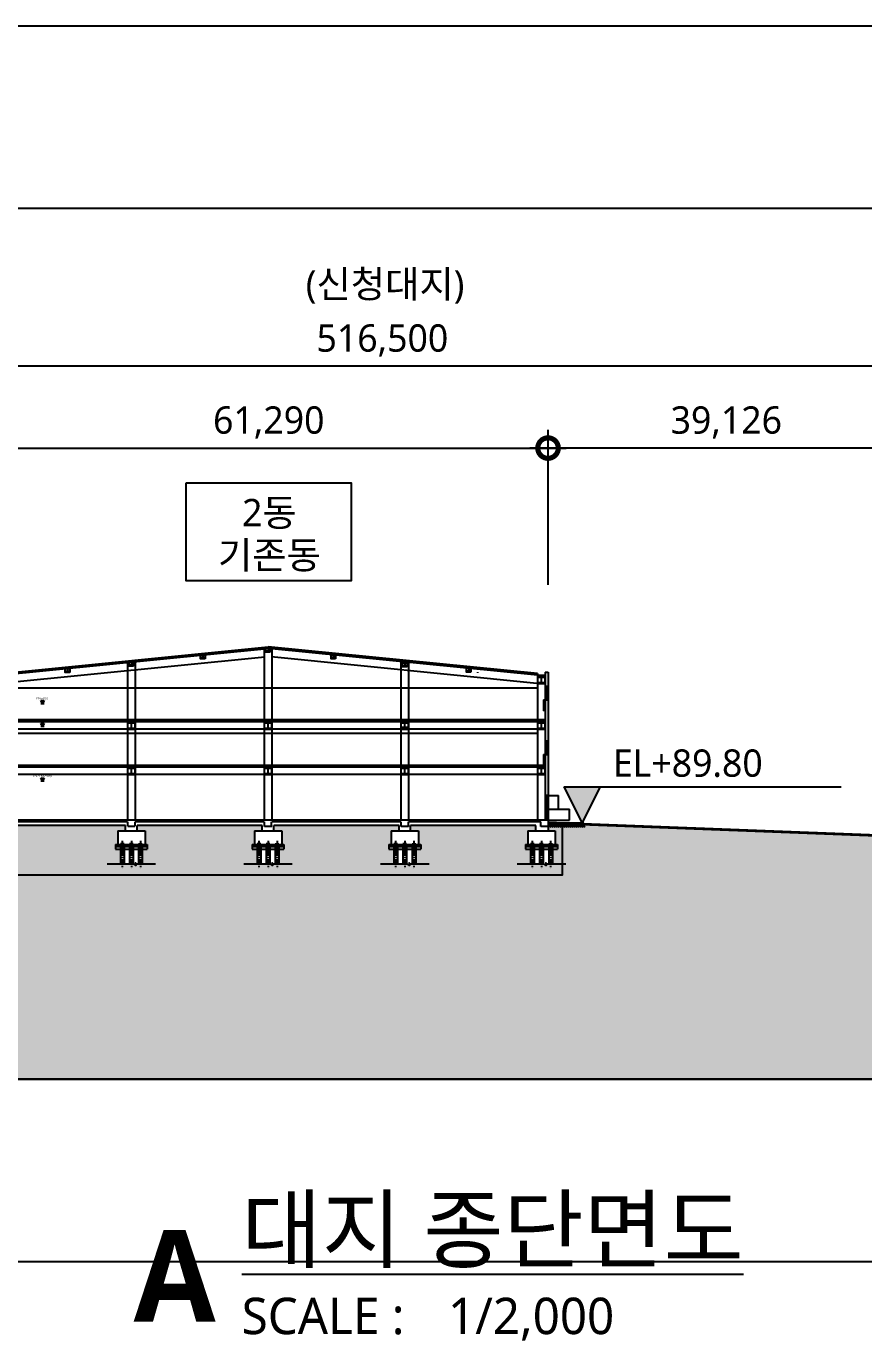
# Model space of a CAD drawing. Header units: millimetres. Extents: x 922366 to 1647943, y -534868 to 518781.
# Drawn here: x 1181511 to 1273402, y 374499 to 518781 of the extents above; entities that cross this region are included whole.
import ezdxf
from ezdxf.enums import TextEntityAlignment as Align
from ezdxf.xclip import XClip

# ---------------------------------------------------------------- set-up
doc = ezdxf.new("R2010")
doc.units = ezdxf.units.MM
doc.header["$XCLIPFRAME"] = 0
doc.linetypes.add('XR-SECTION$0$CENTER', pattern=[50.8, 31.75, -6.35, 6.35, -6.35])
doc.layers.get('Defpoints').update_dxf_attribs({"color": 137})
for name, color, linetype in [('DIM', 7, 'Continuous'), ('SYM', 6, 'Continuous'), ('SYM-LEVEL', 7, 'Continuous'), ('TEXT', 3, 'Continuous'), ('XR-SECTION$0$0-S-col', 4, 'Continuous'), ('XR-SECTION$0$ELE-6', 6, 'Continuous'), ('XR-SECTION$0$S-253', 253, 'Continuous'), ('XR-SECTION$0$S-CON', 2, 'Continuous'), ('XR-SECTION$0$입면선', 9, 'Continuous'), ('XR-SECTION$0$중심선', 1, 'XR-SECTION$0$CENTER'), ('XR-SECTION$0$해칭선', 4, 'Continuous')]:
    doc.layers.add(name, color=color, linetype=linetype)
doc.layers.add('XR-SECTION$0$WIN', color=5, linetype='Continuous', lineweight=0)
doc.styles.add('$0$스타일1', font='malgun.ttf')
doc.styles.add('XR-SECTION$0$Standard', font='malgun.ttf')
doc.styles.add('XR-SECTION$0$돋움', font='Dotum.ttf')
doc.styles.add('스타일1', font='malgun.ttf')
doc.styles.add('스타일2', font='malgunbd.ttf')
doc.dimstyles.new('CJA', dxfattribs={"dimscale": 300, "dimtxt": 2.7, "dimasz": 1, "dimexe": 2, "dimexo": 3, "dimgap": 1, "dimtad": 1, "dimdec": 0, "dimzin": 1, "dimdsep": 46, "dimlunit": 6, "dimtxsty": '$0$스타일1', "dimblk": 'CJDOT', "dimcen": 0.09, "dimdle": 1, "dimclrd": 256, "dimclre": 256, "dimclrt": 3, "dimadec": 0, "dimazin": 0, "dimtfac": 1, "dimtdec": 0, "dimtix": 1, "dimtmove": 2, "dimatfit": 3, "dimldrblk": 'CJDOT', "dimfxl": 1, "dimtolj": 1, "dimtzin": 1, "dimarcsym": 0})
doc.dimstyles.new('XR-SECTION$0$ISO-25', dxfattribs={"dimtxt": 2.5, "dimasz": 2.5, "dimexe": 1.25, "dimexo": 0.625, "dimtad": 1, "dimtxsty": 'XR-SECTION$0$Standard', "dimcen": 2.5, "dimadec": 0, "dimazin": 0, "dimtfac": 1, "dimtmove": 0, "dimatfit": 3, "dimfxl": 1, "dimarcsym": 0})
pattern_1 = [(45, (-74266.47, -145193.97), (-56.126601, 56.126601), []), (135, (-74266.47, -145193.97), (-56.126601, -56.126601), [])]

# ---------------------------------------------------------------- blocks, each defined once
blk = doc.blocks.new('XR-SECTION$0$단면레벨-1')
at = {"layer": 'Defpoints'}
blk.add_hatch(color=252, dxfattribs=at).paths.add_polyline_path([(2176.3, 144.3), (2178.6, 148.2), (2174.1, 148.2)])
at = {"layer": 'Defpoints', "color": 252}
for p, q in [((2174.1, 148.2), (2176.3, 144.3)), ((2178.6, 148.2), (2174.1, 148.2)), ((2178.6, 144.3), (2174.1, 144.3)), ((2176.3, 144.3), (2178.6, 148.2))]:
    blk.add_line(p, q, dxfattribs=at)
at = {"layer": 'Defpoints', "color": 252, "style": 'XR-SECTION$0$돋움'}
blk.add_attdef('GL.+1500', text='', height=2.81, dxfattribs=at).set_placement((2176.7, 150.8), align=Align.MIDDLE)
blk = doc.blocks.new('*D693')
at = {"layer": 'Defpoints', "color": 0, "ltscale": 20, "transparency": 16777216}
for p in [(342175, 71342), (344523, 71342), (342175, 70142)]:
    blk.add_point(p, dxfattribs=at)
at = {"layer": 'XR-SECTION$0$입면선', "color": 252, "lineweight": -2, "ltscale": 20, "transparency": 16777216}
for p, q in [((342180, 71342), (344524, 71342)), ((344523, 70147), (344523, 71337)), ((342180, 70142), (344524, 70142))]:
    blk.add_line(p, q, dxfattribs=at)
at = {"layer": 'XR-SECTION$0$입면선', "color": 252, "ltscale": 20, "transparency": 16777216}
for points in [[(344522, 71337), (344524, 71337), (344523, 71342)], [(344522, 70147), (344524, 70147), (344523, 70142)]]:
    blk.add_solid(points, dxfattribs=at)
at = {"layer": 'XR-SECTION$0$입면선', "color": 252, "ltscale": 20, "transparency": 16777216, "insert": (344521, 70742), "char_height": 2.5, "attachment_point": 5, "rotation": 90, "style": 'XR-SECTION$0$Standard'}
blk.add_mtext('1200', dxfattribs=at)
blk = doc.blocks.new('*D694')
at = {"layer": 'Defpoints', "color": 0, "ltscale": 20, "transparency": 16777216}
for p in [(342175, 72842), (343340, 72842), (342175, 71342)]:
    blk.add_point(p, dxfattribs=at)
at = {"layer": 'XR-SECTION$0$입면선', "color": 252, "lineweight": -2, "ltscale": 20, "transparency": 16777216}
for p, q in [((342180, 72842), (343341, 72842)), ((343340, 71347), (343340, 72837)), ((342180, 71342), (343341, 71342))]:
    blk.add_line(p, q, dxfattribs=at)
at = {"layer": 'XR-SECTION$0$입면선', "color": 252, "ltscale": 20, "transparency": 16777216}
for points in [[(343339, 72837), (343341, 72837), (343340, 72842)], [(343339, 71347), (343341, 71347), (343340, 71342)]]:
    blk.add_solid(points, dxfattribs=at)
at = {"layer": 'XR-SECTION$0$입면선', "color": 252, "ltscale": 20, "transparency": 16777216, "insert": (343338, 72092), "char_height": 2.5, "attachment_point": 5, "rotation": 90, "style": 'XR-SECTION$0$Standard'}
blk.add_mtext('1500', dxfattribs=at)
blk = doc.blocks.new('_DotSmall')
at = {"color": 0, "linetype": 'ByBlock', "const_width": 0.5}
blk.add_lwpolyline([(-0.0625, 0, 1), (0.0625, 0, 1)], format="xyb", close=True, dxfattribs=at)
blk = doc.blocks.new('*D498')
at = {"layer": 'Defpoints', "color": 0, "transparency": 16777216}
for p in [(1238763, 472481), (1177473, 454481), (1238763, 454481)]:
    blk.add_point(p, dxfattribs=at)
at = {"layer": 'DIM', "color": 7, "lineweight": -2, "transparency": 16777216}
for p, q in [((1177473, 457481), (1177473, 474481)), ((1238763, 457481), (1238763, 474481)), ((1175473, 472481), (1240763, 472481))]:
    blk.add_line(p, q, dxfattribs=at)
at = {"layer": 'DIM', "color": 7, "lineweight": -2, "transparency": 16777216, "xscale": 4500, "yscale": 4500, "zscale": 4500, "rotation": 180}
blk.add_blockref('_DotSmall', (1177473, 472481), dxfattribs=at)
at = {"layer": 'DIM', "color": 7, "lineweight": -2, "transparency": 16777216, "xscale": 4500, "yscale": 4500, "zscale": 4500}
blk.add_blockref('_DotSmall', (1238763, 472481), dxfattribs=at)
at = {"layer": 'DIM', "color": 3, "transparency": 16777216, "insert": (1208118, 475291), "char_height": 3000, "attachment_point": 5, "style": '스타일1'}
blk.add_mtext('\\A1;61,290', dxfattribs=at)
blk = doc.blocks.new('CJDOT')
blk.add_line((-2, 0), (2, 0))
at = {"const_width": 0.5}
blk.add_lwpolyline([(-0.25, 0, 1), (0.25, 0, 1)], format="xyb", close=True, dxfattribs=at)
blk = doc.blocks.new('LEVEL2')
at = {"layer": 'SYM-LEVEL'}
blk.add_hatch(color=6, dxfattribs=at).paths.add_polyline_path([(2, 4), (-2, 4), (0, 0)])
at = {"layer": 'SYM-LEVEL', "color": 6}
for p, q in [((-2, 4), (6.35, 4)), ((-2, 4), (0, 0)), ((0, 0), (2, 4)), ((5.68, 4), (28.41, 4))]:
    blk.add_line(p, q, dxfattribs=at)
at = {"layer": 'SYM-LEVEL', "color": 3, "style": '스타일1'}
for tag, p in [('1층-바닥마감', (3.37, 5.11)), ('EL-+100', (3.37, 0.07))]:
    blk.add_attdef(tag, p, '', height=3, dxfattribs=at)
blk = doc.blocks.new('dwgtitle')
at = {"layer": 'SYM', "color": 3, "style": '스타일1'}
blk.add_text('SCALE :', height=4, dxfattribs=at).set_placement((12.25, -1.4))
for tag, p, height in [('%%UTITLE', (12.25, 6.59), 7), ('1/100', (34.89, -1.4), 4)]:
    blk.add_attdef(tag, p, '', height=height, dxfattribs=at)
at = {"layer": 'SYM', "color": 6, "style": '스타일2'}
blk.add_attdef('A', text='', height=10, dxfattribs=at).set_placement((4.89, 5), align=Align.MIDDLE)
blk = doc.blocks.new('*D569')
at = {"layer": 'Defpoints', "color": 0, "transparency": 16777216}
for p in [(1238763, 472481), (1238763, 454481), (1277889, 454481)]:
    blk.add_point(p, dxfattribs=at)
at = {"layer": 'DIM', "color": 7, "lineweight": -2, "transparency": 16777216}
for p, q in [((1238763, 457481), (1238763, 474481)), ((1277889, 457481), (1277889, 474481)), ((1279889, 472481), (1236763, 472481))]:
    blk.add_line(p, q, dxfattribs=at)
at = {"layer": 'DIM', "color": 7, "lineweight": -2, "transparency": 16777216, "xscale": 4500, "yscale": 4500, "zscale": 4500, "rotation": 180}
blk.add_blockref('_DotSmall', (1238763, 472481), dxfattribs=at)
at = {"layer": 'DIM', "color": 7, "lineweight": -2, "transparency": 16777216, "xscale": 4500, "yscale": 4500, "zscale": 4500}
blk.add_blockref('_DotSmall', (1277889, 472481), dxfattribs=at)
at = {"layer": 'DIM', "color": 3, "transparency": 16777216, "insert": (1258326, 475291), "char_height": 3000, "attachment_point": 5, "style": '스타일1'}
blk.add_mtext('\\A1;39,126', dxfattribs=at)
blk = doc.blocks.new('*D574')
at = {"layer": 'Defpoints', "color": 0, "transparency": 16777216}
for p in [(962338, 481481), (962338, 454481), (1478838, 454481)]:
    blk.add_point(p, dxfattribs=at)
at = {"layer": 'DIM', "color": 7, "lineweight": -2, "transparency": 16777216}
for p, q in [((962338, 457481), (962338, 483481)), ((1478838, 457481), (1478838, 483481)), ((1480838, 481481), (960338, 481481))]:
    blk.add_line(p, q, dxfattribs=at)
at = {"layer": 'DIM', "color": 7, "lineweight": -2, "transparency": 16777216, "xscale": 4500, "yscale": 4500, "zscale": 4500, "rotation": 180}
blk.add_blockref('_DotSmall', (962338, 481481), dxfattribs=at)
at = {"layer": 'DIM', "color": 7, "lineweight": -2, "transparency": 16777216, "xscale": 4500, "yscale": 4500, "zscale": 4500}
blk.add_blockref('_DotSmall', (1478838, 481481), dxfattribs=at)
at = {"layer": 'DIM', "color": 3, "transparency": 16777216, "insert": (1220588, 484291), "char_height": 3000, "attachment_point": 5, "style": '스타일1'}
blk.add_mtext('\\A1;516,500', dxfattribs=at)
blk = doc.blocks.new('XR-SECTION')
at = {"layer": 'XR-SECTION$0$S-253'}
h = blk.add_hatch(color=252, dxfattribs=at)
h.dxf.hatch_style = 1
h.paths.add_polyline_path([(294950.505, 68956.289), (295823.481, 68956.289), (295823.481, 69556.289), (282073.481, 69556.289), (282073.481, 68956.289), (282950.505, 68956.289), (282950.505, 67456.289), (283200.505, 67456.289), (283200.505, 66956.289), (282649.708, 66956.289), (282649.708, 66441.6), (295249.708, 66441.6), (295249.708, 66956.289), (294700.505, 66956.289), (294700.505, 67456.289), (294950.505, 67456.289)], flags=16)
h.paths.add_polyline_path([(307700, 69556.289), (297073.481, 69556.289), (297073.481, 68956.289), (297950.505, 68956.289), (297950.505, 67456.289), (298200.505, 67456.289), (298200.505, 66956.289), (297649.708, 66956.289), (297649.708, 66441.6), (307700, 66441.6)], flags=0)
h.paths.add_polyline_path([(313100, 69556.289), (312073.481, 69556.289), (312073.481, 68956.289), (312950.505, 68956.289), (312950.505, 67456.289), (313100, 67456.289)], flags=16)
h.paths.add_polyline_path([(313100, 66956.289), (312649.708, 66956.289), (312649.708, 65306.479), (313100, 65306.479)], flags=16)
h.paths.add_polyline_path([(268556.965, 66441.6), (268556.965, 62841.6), (311300, 62841.6), (311300, 65306.479), (310249.708, 65306.479), (310249.708, 66956.289), (309700.505, 66956.289), (309700.505, 67456.289), (309950.505, 67456.289), (309950.505, 68956.289), (310823.481, 68956.289), (310823.481, 69556.289), (307700, 69556.289), (307700, 66441.6), (297649.708, 66441.6), (297649.708, 65306.479), (297073.33, 65306.479), (296917.971, 65443.946), (296957.427, 65150.619), (296760.145, 65306.479), (295249.708, 65306.479), (295249.708, 66441.6), (282649.708, 66441.6), (282649.708, 65306.479), (282249.708, 65306.479), (282249.708, 66441.6), (281449.708, 66441.6), (281449.708, 65306.479), (279800, 65306.479), (279800, 66441.6)])
h = blk.add_hatch(color=252, dxfattribs=at)
h.dxf.hatch_style = 1
h.paths.add_polyline_path([(309950.505, 68956.289), (310823.481, 68956.289), (310823.481, 69556.289), (297073.481, 69556.289), (297073.481, 68956.289), (297950.505, 68956.289), (297950.505, 67456.289), (298200.505, 67456.289), (298200.505, 66956.289), (297649.708, 66956.289), (297649.708, 65306.479), (297073.33, 65306.479), (296917.971, 65443.946), (296957.427, 65150.619), (296760.145, 65306.479), (295926.259, 65306.479), (295926.259, 63165.816), (344709.703, 63165.816), (344709.703, 69393.989), (344589.781, 69561.793), (344462.907, 69384.323), (344136.112, 69841.6), (343809.203, 69384.323), (343482.408, 69841.6), (343155.499, 69384.323), (342828.704, 69841.6), (342501.795, 69384.323), (342175, 69841.6), (342175, 68956.289), (342950.505, 68956.289), (342950.505, 67456.289), (343200.505, 67456.289), (343200.505, 66956.289), (342649.708, 66956.289), (342649.708, 65306.479), (342073.33, 65306.479), (341917.971, 65443.946), (341957.427, 65150.619), (341760.145, 65306.479), (340249.708, 65306.479), (340249.708, 66956.289), (339700.505, 66956.289), (339700.505, 67456.289), (339950.505, 67456.289), (339950.505, 68956.289), (340823.481, 68956.289), (340823.481, 69556.289), (327075, 69556.289), (327075, 68956.289), (327952.025, 68956.289), (327952.025, 67456.289), (328202.025, 67456.289), (328202.025, 66956.289), (327651.228, 66956.289), (327651.228, 65306.479), (327074.85, 65306.479), (326919.49, 65443.946), (326958.947, 65150.619), (326761.664, 65306.479), (325251.228, 65306.479), (325251.228, 66956.289), (324702.025, 66956.289), (324702.025, 67456.289), (324952.025, 67456.289), (324952.025, 68956.289), (325825, 68956.289), (325825, 69556.289), (312073.481, 69556.289), (312073.481, 68956.289), (312950.505, 68956.289), (312950.505, 67456.289), (313200.505, 67456.289), (313200.505, 66956.289), (312649.708, 66956.289), (312649.708, 65306.479), (312073.33, 65306.479), (311917.971, 65443.946), (311957.427, 65150.619), (311760.145, 65306.479), (310249.708, 65306.479), (310249.708, 66956.289), (309700.505, 66956.289), (309700.505, 67456.289), (309950.505, 67456.289)])
at = {"layer": 'XR-SECTION$0$해칭선', "ltscale": 20}
h = blk.add_hatch(dxfattribs=at)
h.set_pattern_fill('ANSI37', color=8, scale=25, style=0)
h.set_pattern_definition(pattern_1)
h.paths.add_polyline_path([(341675, 83341.6), (341875, 83341.6), (341875, 82141.6), (341675, 82141.6)])
h = blk.add_hatch(dxfattribs=at)
h.set_pattern_fill('ANSI37', color=8, scale=25, style=0)
h.set_pattern_definition([(45, (-74266.47, -151193.97), (-56.126601, 56.126601), []), (135, (-74266.47, -151193.97), (-56.126601, -56.126601), [])])
h.paths.add_polyline_path([(341675, 77341.6), (341875, 77341.6), (341875, 76141.6), (341675, 76141.6)])
h = blk.add_hatch(dxfattribs=at)
h.set_pattern_fill('ANSI37', color=8, scale=25, style=0)
h.set_pattern_definition(pattern_1)
h.paths.add_polyline_path([(342175, 71341.6), (341875, 71341.6), (341875, 70141.6), (342175, 70141.6)])
at = {"layer": 'XR-SECTION$0$0-S-col', "color": 8, "ltscale": 20}
for p, q in [((304438.06, 88229.736), (304134.842, 88229.736)), ((304286.451, 88229.736), (304286.451, 87942.54)), ((311601.609, 88971.09), (311298.391, 88971.09)), ((311601.609, 88683.895), (311298.391, 88683.895)), ((311450, 88971.09), (311450, 88683.895)), ((318770.06, 88229.245), (318466.841, 88229.245)), ((318618.451, 88229.245), (318618.451, 87942.05)), ((289586.575, 86744.587), (289283.356, 86744.587)), ((296604.085, 87446.338), (296300.866, 87446.338)), ((296604.085, 87159.142), (296300.866, 87159.142)), ((296452.475, 87446.338), (296452.475, 87159.142)), ((304438.06, 87942.54), (304134.842, 87942.54)), ((318770.06, 87942.05), (318466.841, 87942.05)), ((326601.609, 87346.356), (326298.391, 87346.356)), ((326601.609, 87059.161), (326298.391, 87059.161)), ((326450, 87346.356), (326450, 87059.161)), ((333621.57, 86769.094), (333318.351, 86769.094)), ((333469.96, 86769.094), (333469.96, 86481.899)), ((289586.575, 86457.391), (289283.356, 86457.391)), ((333621.57, 86481.899), (333318.351, 86481.899)), ((341173.526, 85839.396), (341726.474, 85839.396)), ((341173.526, 85243.804), (341726.474, 85243.804)), ((341450, 85243.804), (341450, 85839.396)), ((296173.526, 80839.396), (296726.474, 80839.396)), ((296450, 80243.804), (296450, 80839.396)), ((311173.526, 80839.396), (311726.474, 80839.396)), ((311450, 80243.804), (311450, 80839.396)), ((326173.526, 80839.396), (326726.474, 80839.396)), ((326450, 80243.804), (326450, 80839.396)), ((341173.526, 80839.396), (341726.474, 80839.396)), ((341450, 80243.804), (341450, 80839.396)), ((296173.526, 80243.804), (296726.474, 80243.804)), ((311173.526, 80243.804), (311726.474, 80243.804)), ((326173.526, 80243.804), (326726.474, 80243.804)), ((341173.526, 80243.804), (341726.474, 80243.804)), ((296173.526, 75839.396), (296726.474, 75839.396)), ((296173.526, 75243.804), (296726.474, 75243.804)), ((296450, 75243.804), (296450, 75839.396)), ((311173.526, 75839.396), (311726.474, 75839.396)), ((311173.526, 75243.804), (311726.474, 75243.804)), ((311450, 75243.804), (311450, 75839.396)), ((326173.526, 75839.396), (326726.474, 75839.396)), ((326173.526, 75243.804), (326726.474, 75243.804)), ((326450, 75243.804), (326450, 75839.396)), ((341173.526, 75839.396), (341726.474, 75839.396)), ((341173.526, 75243.804), (341726.474, 75243.804)), ((341450, 75243.804), (341450, 75839.396))]:
    blk.add_line(p, q, dxfattribs=at)
at = {"layer": 'XR-SECTION$0$0-S-col', "color": 8}
blk.add_line((289434.966, 86744.587), (289434.966, 86457.391), dxfattribs=at)
at = {"layer": 'XR-SECTION$0$ELE-6', "color": 8}
for p, q in [((281837.367, 86216.728), (311450, 89177.991)), ((281837.367, 86116.229), (311459.95, 89078.488)), ((341025, 86119.993), (311440.05, 89078.488)), ((341025, 86220.491), (311450, 89177.991)), ((341875, 86380.357), (341875, 70141.6)), ((341875, 86380.357), (342175, 86380.357)), ((342175, 86380.357), (342175, 68941.6)), ((341875, 84841.6), (342175, 84841.6)), ((341675, 83341.6), (342175, 83341.6)), ((341875, 78841.6), (342175, 78841.6)), ((341675, 77341.6), (342175, 77341.6)), ((342175, 72841.6), (341875, 72841.6)), ((342175, 71341.6), (341875, 71341.6))]:
    blk.add_line(p, q, dxfattribs=at)
at = {"layer": 'XR-SECTION$0$S-CON', "color": 8, "ltscale": 20}
for p, q in [((341675, 83341.6), (341675, 82141.6)), ((341675, 77341.6), (341675, 76141.6)), ((342175, 70141.6), (280775, 70141.6)), ((296025, 69941.6), (281575, 69941.6)), ((296849.999, 69456.289), (296050.001, 69455.479)), ((296075.48, 69467.881), (296074.974, 69968.691)), ((296875.479, 69468.691), (296874.973, 69968.691)), ((311025, 69941.6), (296875, 69941.6)), ((311047.668, 69455.479), (311047.162, 69956.289)), ((311849.999, 69456.289), (311050.001, 69455.479)), ((311847.666, 69456.289), (311847.16, 69956.289)), ((326025, 69941.6), (311875, 69941.6)), ((326051.52, 69455.479), (326051.014, 69956.289)), ((326851.519, 69456.289), (326051.52, 69455.479)), ((326851.519, 69456.289), (326851.012, 69956.289)), ((341325, 69941.6), (326875, 69941.6)), ((341377.347, 69943.407), (341325, 69941.6)), ((341377.347, 69455.811), (341377.347, 69943.407)), ((342177.345, 69456.621), (341377.347, 69455.811))]:
    blk.add_line(p, q, dxfattribs=at)
at = {"layer": 'XR-SECTION$0$S-CON', "color": 8}
for p, q in [((341875, 81141.6), (281875, 81141.6)), ((341875, 80941.6), (281875, 80941.6)), ((341875, 76141.6), (281875, 76141.6)), ((341875, 75941.6), (281875, 75941.6))]:
    blk.add_line(p, q, dxfattribs=at)
at = {"layer": 'XR-SECTION$0$WIN', "color": 8}
for p, q in [((342025, 84841.6), (342025, 83341.6)), ((342025, 78841.6), (342025, 77341.6)), ((342025, 72841.6), (342025, 71341.6))]:
    blk.add_line(p, q, dxfattribs=at)
at = {"layer": 'XR-SECTION$0$입면선', "color": 8, "ltscale": 20}
for p, q in [((281912.834, 86046.62), (311018.818, 88957.218)), ((282096.881, 85160.536), (311108.372, 88061.685)), ((311025, 89034.993), (311025, 70141.6)), ((340935.447, 85146.066), (311779.265, 88061.685)), ((341025, 86041.6), (311868.818, 88957.218)), ((311875, 89034.993), (311875, 70141.6)), ((296025, 87457.836), (296025, 70141.6)), ((296875, 87542.836), (296875, 70141.6)), ((326025, 87619.993), (326025, 70141.6)), ((326875, 87534.993), (326875, 70141.6)), ((334443.771, 86399.161), (334443.771, 86299.161)), ((341025, 86220.491), (341025, 70141.6)), ((341025, 86041.6), (341875, 86041.6)), ((341025, 85941.6), (341875, 85941.6)), ((341025, 84641.6), (280930, 84641.6)), ((334449.952, 81241.6), (334449.952, 81141.6)), ((341025, 79641.6), (280930, 79641.6)), ((341025, 80141.6), (281875, 80141.6)), ((341025, 75141.6), (281875, 75141.6)), ((334449.952, 76241.6), (334449.952, 76141.6)), ((295823.481, 69556.289), (282073.481, 69556.289)), ((295823.481, 68956.289), (295823.481, 69556.289)), ((297073.481, 68956.289), (297073.481, 69556.289)), ((310823.481, 69556.289), (297073.481, 69556.289)), ((310823.481, 68956.289), (310823.481, 69556.289)), ((312073.481, 68956.289), (312073.481, 69556.289)), ((325825, 69556.289), (312073.481, 69556.289)), ((325825, 68956.289), (325825, 69556.289)), ((327075, 68956.289), (327075, 69556.289)), ((340823.481, 69556.289), (327075, 69556.289)), ((340823.481, 68956.289), (340823.481, 69556.289)), ((342175, 69841.6), (346097.224, 69841.6)), ((342175, 69841.6), (342501.795, 69384.323)), ((342175, 69560.795), (342320.546, 69357.135)), ((342428.704, 69841.6), (342301.83, 69664.13)), ((342628.704, 69841.6), (342401.812, 69524.227)), ((342828.704, 69841.6), (342501.795, 69384.323)), ((342628.669, 69561.793), (342755.499, 69384.323)), ((342728.686, 69701.697), (342955.499, 69384.323)), ((342828.704, 69841.6), (343155.499, 69384.323)), ((343082.408, 69841.6), (342955.534, 69664.13)), ((343282.408, 69841.6), (343055.516, 69524.227)), ((343482.408, 69841.6), (343155.499, 69384.323)), ((343282.373, 69561.793), (343409.203, 69384.323)), ((343382.39, 69701.697), (343609.203, 69384.323)), ((343482.408, 69841.6), (343809.203, 69384.323)), ((343736.112, 69841.6), (343609.238, 69664.13)), ((343936.112, 69841.6), (343709.22, 69524.227)), ((344136.112, 69841.6), (343809.203, 69384.323)), ((343936.077, 69561.793), (344062.907, 69384.323)), ((344036.094, 69701.697), (344262.907, 69384.323)), ((344136.112, 69841.6), (344462.907, 69384.323)), ((344389.816, 69841.6), (344262.942, 69664.13)), ((344589.816, 69841.6), (344362.924, 69524.227)), ((344789.816, 69841.6), (344462.907, 69384.323)), ((344589.781, 69561.793), (344716.611, 69384.323)), ((344689.798, 69701.697), (344916.611, 69384.323)), ((344789.816, 69841.6), (345116.611, 69384.323)), ((345043.52, 69841.6), (344916.646, 69664.13)), ((345243.52, 69841.6), (345016.628, 69524.227)), ((345443.52, 69841.6), (345116.611, 69384.323)), ((345243.485, 69561.793), (345370.315, 69384.323)), ((345343.502, 69701.697), (345570.315, 69384.323)), ((345443.52, 69841.6), (345770.315, 69384.323)), ((345697.224, 69841.6), (345570.35, 69664.13)), ((345897.224, 69841.6), (345670.332, 69524.227)), ((346097.224, 69841.6), (345770.315, 69384.323)), ((345897.189, 69561.793), (346024.019, 69384.323)), ((345997.206, 69701.697), (346224.019, 69384.323)), ((294950.505, 68956.289), (297950.505, 68956.289)), ((294950.505, 68956.289), (294950.505, 67456.289)), ((297950.505, 68956.289), (297950.505, 67456.289)), ((309950.505, 68956.289), (312950.505, 68956.289)), ((309950.505, 68956.289), (309950.505, 67456.289)), ((312950.505, 68956.289), (312950.505, 67456.289)), ((324952.025, 68956.289), (327952.025, 68956.289)), ((324952.025, 68956.289), (324952.025, 67456.289)), ((327952.025, 68956.289), (327952.025, 67456.289)), ((339950.505, 68956.289), (342950.505, 68956.289)), ((339950.505, 68956.289), (339950.505, 67456.289)), ((342950.505, 68956.289), (342950.505, 67456.289)), ((294700.505, 67456.289), (298200.505, 67456.289)), ((294700.505, 67456.289), (294700.505, 66956.289)), ((294700.505, 67256.289), (298200.505, 67256.289)), ((294700.505, 66956.289), (298200.505, 66956.289)), ((295249.708, 67556.289), (295249.708, 65306.289)), ((295649.708, 67556.289), (295249.708, 67556.289)), ((295649.708, 67556.289), (295649.708, 65306.289)), ((296248.481, 67556.289), (296248.481, 65306.289)), ((296648.481, 67556.289), (296248.481, 67556.289)), ((296648.481, 67556.289), (296648.481, 65306.289)), ((297249.708, 67556.289), (297249.708, 65306.289)), ((297249.708, 67556.289), (297649.708, 67556.289)), ((297649.708, 67556.289), (297649.708, 65306.289)), ((298200.505, 67456.289), (298200.505, 66956.289)), ((309700.505, 67456.289), (313200.505, 67456.289)), ((309700.505, 67456.289), (309700.505, 66956.289)), ((309700.505, 67256.289), (313200.505, 67256.289)), ((309700.505, 66956.289), (313200.505, 66956.289)), ((310249.708, 67556.289), (310249.708, 65306.289)), ((310649.708, 67556.289), (310249.708, 67556.289)), ((310649.708, 67556.289), (310649.708, 65306.289)), ((311248.481, 67556.289), (311248.481, 65306.289)), ((311648.481, 67556.289), (311248.481, 67556.289)), ((311648.481, 67556.289), (311648.481, 65306.289)), ((312249.708, 67556.289), (312249.708, 65306.289)), ((312249.708, 67556.289), (312649.708, 67556.289)), ((312649.708, 67556.289), (312649.708, 65306.289)), ((313200.505, 67456.289), (313200.505, 66956.289)), ((324702.025, 67456.289), (328202.025, 67456.289)), ((324702.025, 67456.289), (324702.025, 66956.289)), ((324702.025, 67256.289), (328202.025, 67256.289)), ((324702.025, 66956.289), (328202.025, 66956.289)), ((325251.228, 67556.289), (325251.228, 65306.289)), ((325651.228, 67556.289), (325251.228, 67556.289)), ((325651.228, 67556.289), (325651.228, 65306.289)), ((326250, 67556.289), (326250, 65306.289)), ((326650, 67556.289), (326250, 67556.289)), ((326650, 67556.289), (326650, 65306.289)), ((327251.228, 67556.289), (327251.228, 65306.289)), ((327251.228, 67556.289), (327651.228, 67556.289)), ((327651.228, 67556.289), (327651.228, 65306.289)), ((328202.025, 67456.289), (328202.025, 66956.289)), ((339700.505, 67456.289), (343200.505, 67456.289)), ((339700.505, 67456.289), (339700.505, 66956.289)), ((339700.505, 67256.289), (343200.505, 67256.289)), ((339700.505, 66956.289), (343200.505, 66956.289)), ((340249.708, 67556.289), (340249.708, 65306.289)), ((340649.708, 67556.289), (340249.708, 67556.289)), ((340649.708, 67556.289), (340649.708, 65306.289)), ((341248.481, 67556.289), (341248.481, 65306.289)), ((341648.481, 67556.289), (341248.481, 67556.289)), ((341648.481, 67556.289), (341648.481, 65306.289)), ((342249.708, 67556.289), (342249.708, 65306.289)), ((342249.708, 67556.289), (342649.708, 67556.289)), ((342649.708, 67556.289), (342649.708, 65306.289)), ((343200.505, 67456.289), (343200.505, 66956.289)), ((296760.145, 65306.479), (293784.031, 65306.479)), ((299115.386, 65306.479), (297073.33, 65306.479)), ((311760.145, 65306.479), (308784.031, 65306.479)), ((314115.386, 65306.479), (312073.33, 65306.479)), ((326761.664, 65306.479), (323785.55, 65306.479)), ((329116.905, 65306.479), (327074.85, 65306.479)), ((341760.145, 65306.479), (338784.031, 65306.479)), ((344115.386, 65306.479), (342073.33, 65306.479))]:
    blk.add_line(p, q, dxfattribs=at)
for points in [[(304536.451, 87836.138), (304036.451, 87836.138), (304036.451, 88336.138), (304536.451, 88336.138)], [(311700, 88577.493), (311200, 88577.493), (311200, 89077.493), (311700, 89077.493)], [(318868.451, 87835.648), (318368.451, 87835.648), (318368.451, 88335.648), (318868.451, 88335.648)], [(289684.966, 86350.989), (289184.966, 86350.989), (289184.966, 86850.989), (289684.966, 86850.989)], [(296702.475, 87052.74), (296202.475, 87052.74), (296202.475, 87552.74), (296702.475, 87552.74)], [(326700, 86952.758), (326200, 86952.758), (326200, 87452.758), (326700, 87452.758)], [(333719.96, 86375.497), (333219.96, 86375.497), (333219.96, 86875.497), (333719.96, 86875.497)], [(341875, 85941.6), (341025, 85941.6), (341025, 85141.6), (341875, 85141.6)], [(296875, 80941.6), (296025, 80941.6), (296025, 80141.6), (296875, 80141.6)], [(311875, 80941.6), (311025, 80941.6), (311025, 80141.6), (311875, 80141.6)], [(326875, 81141.6), (326025, 81141.6), (326025, 80341.6), (326875, 80341.6)], [(326875, 80941.6), (326025, 80941.6), (326025, 80141.6), (326875, 80141.6)], [(341875, 80941.6), (341025, 80941.6), (341025, 80141.6), (341875, 80141.6)], [(296875, 75941.6), (296025, 75941.6), (296025, 75141.6), (296875, 75141.6)], [(311875, 75941.6), (311025, 75941.6), (311025, 75141.6), (311875, 75141.6)], [(326875, 75941.6), (326025, 75941.6), (326025, 75141.6), (326875, 75141.6)], [(341875, 75941.6), (341025, 75941.6), (341025, 75141.6), (341875, 75141.6)]]:
    blk.add_lwpolyline(points, close=True, dxfattribs=at)
for points in [[(297073.33, 65306.479), (296917.971, 65443.946), (296957.427, 65150.619), (296760.145, 65306.479)], [(312073.33, 65306.479), (311917.971, 65443.946), (311957.427, 65150.619), (311760.145, 65306.479)], [(327074.85, 65306.479), (326919.49, 65443.946), (326958.947, 65150.619), (326761.664, 65306.479)], [(342073.33, 65306.479), (341917.971, 65443.946), (341957.427, 65150.619), (341760.145, 65306.479)]]:
    blk.add_lwpolyline(points, dxfattribs=at)
at = {"layer": 'XR-SECTION$0$중심선', "color": 8, "ltscale": 20}
for p, q in [((295449.708, 67882.587), (295449.708, 64822.049)), ((296449.708, 67882.587), (296449.708, 64822.049)), ((297449.708, 67882.587), (297449.708, 64822.049)), ((310449.708, 67882.587), (310449.708, 64822.049)), ((311449.708, 67882.587), (311449.708, 64822.049)), ((312449.708, 67882.587), (312449.708, 64822.049)), ((325451.228, 67882.587), (325451.228, 64822.049)), ((326451.228, 67882.587), (326451.228, 64822.049)), ((327451.228, 67882.587), (327451.228, 64822.049)), ((340449.708, 67882.587), (340449.708, 64822.049)), ((341449.708, 67882.587), (341449.708, 64822.049)), ((342449.708, 67882.587), (342449.708, 64822.049))]:
    blk.add_line(p, q, dxfattribs=at)
at = {"layer": 'Defpoints', "color": 8}
ref = blk.add_blockref('XR-SECTION$0$단면레벨-1', (468064.627, 70914.867), dxfattribs=dict(at, xscale=-83.33333333333333, yscale=83.33333333333333, zscale=83.33333333333333))
ref.add_attrib('GL.+1500', 'PRL+6500', dxfattribs={"color": 252, "height": 200, "style": 'XR-SECTION$0$돋움'}).set_placement((286673.93, 83485.367), align=Align.MIDDLE)
ref = blk.add_blockref('XR-SECTION$0$단면레벨-1', (468064.627, 68414.867), dxfattribs=dict(at, xscale=-83.33333333333333, yscale=83.33333333333333, zscale=83.33333333333333))
ref.add_attrib('GL.+1500', 'RSTL+5500', dxfattribs={"color": 252, "height": 200, "style": 'XR-SECTION$0$돋움'}).set_placement((286673.93, 80985.367), align=Align.MIDDLE)
ref = blk.add_blockref('XR-SECTION$0$단면레벨-1', (468064.627, 62414.867), dxfattribs=dict(at, xscale=-83.33333333333333, yscale=83.33333333333333, zscale=83.33333333333333))
ref.add_attrib('GL.+1500', '1FL±0 (GL+400)', dxfattribs={"color": 252, "height": 200, "style": 'XR-SECTION$0$돋움'}).set_placement((286673.93, 74985.367), align=Align.MIDDLE)
at = {"layer": 'XR-SECTION$0$입면선', "color": 8, "ltscale": 20}
for base, p1, p2, picture, middle in [((343339.977, 72841.6), (342175, 71341.6), (342175, 72841.6), '*D694', (343338.054, 72091.6)), ((344523.153, 71341.6), (342175, 70141.6), (342175, 71341.6), '*D693', (344521.23, 70741.6))]:
    dim = blk.add_linear_dim(base=base, p1=p1, p2=p2, angle=90, dimstyle='XR-SECTION$0$ISO-25', override={"dimasz": 5, "dimexo": 5, "dimclrd": 252, "dimclre": 252, "dimclrt": 252, "dimarcsym": 1}, dxfattribs=at)
    dim.commit()
    dim.dimension.update_dxf_attribs({"geometry": picture, "text_midpoint": middle})

msp = doc.modelspace()

# ---------------------------------------------------------------- hatches: boundary and pattern name
h = msp.add_hatch(color=252)
h.dxf.hatch_style = 1
h.paths.add_polyline_path([(1150787.7, 431632.2), (1150187.7, 431632.2), (1150187.7, 431662.2), (1150187.7, 431692.2), (1150287.7, 432392.2), (1150862.7, 432392.2), (1150862.7, 433692.2), (1149457.7, 433692.2), (1149437.7, 433592.2), (1149437.7, 433392.2), (1150047.7, 433392.2), (1150047.7, 432892.2), (1150147.7, 432892.2), (1150147.7, 432722.2), (1147945.2, 432722.2), (1147945.2, 432892.2), (1148047.7, 433392.2), (1148687.7, 433392.2), (1148687.7, 435532.2), (1135937.7, 435532.2), (1135937.7, 433142.2), (1136062.7, 433142.2), (1136062.7, 432882.2), (1130087.7, 432882.2), (1130087.7, 433142.2), (1130187.7, 435532.2), (1120837.7, 435532.2), (1120837.7, 433642.2), (1120937.7, 433642.2), (1120937.7, 433472.2), (1119237.7, 433472.2), (1119237.7, 433642.2), (1119337.7, 434032.2), (1106687.7, 434032.2), (1106687.7, 433642.2), (1106787.7, 433642.2), (1106787.7, 433472.2), (1105587.7, 433472.2), (1105587.7, 433642.2), (1105617.7, 435542.2), (1101509.1, 435542.2), (1092876.6, 435842.2), (1070799.9, 435842.2), (1068255.3, 439542.2), (1050970.8, 439542.2), (1030382, 440742.2), (943237.3, 451125.2), (943237.3, 403208.9), (1508871.9, 403208.9), (1508871.9, 414928.3), (1407039.5, 422542.2), (1339451.6, 428542.2), (1315750.3, 428388.2), (1300400.2, 428977.2), (1283573.1, 429622.8), (1276737.7, 429885.1), (1240359.9, 431342.2), (1240359.9, 425638.4), (1174469.4, 425638.4), (1174469.4, 430111.5), (1165869.5, 430111.5), (1164987.7, 430111.5), (1164987.7, 431632.2), (1164387.7, 431632.2), (1164387.7, 431692.2), (1164487.7, 432392.2), (1165062.7, 432392.2), (1165062.7, 433542.2), (1152877.7, 433542.2), (1152877.7, 433692.2), (1151212.7, 433692.2), (1151212.7, 432392.2), (1151787.7, 432392.2), (1151787.7, 431692.2), (1151887.7, 431692.2), (1151887.7, 431632.2), (1151287.7, 431632.2), (1151287.7, 430296.1), (1150787.7, 430292.2)])

# ---------------------------------------------------------------- linework, layer by layer
msp.add_lwpolyline([(1199069.4, 468664), (1217165.9, 468664), (1217165.9, 457922.1), (1199069.4, 457922.1)], close=True)
at = {"const_width": 300}
msp.add_lwpolyline([(1315750.3, 428388.2), (1238762.7, 431342.2)], dxfattribs=at)
at = {"layer": 'Defpoints'}
for points in [[(1518762.7, 518780.9), (943237.3, 518780.9), (943237.3, 383208.9), (1518762.7, 383208.9)], [(1488762.7, 498780.9), (962337.7, 498780.9), (962337.7, 403208.9), (1488762.7, 403208.9)]]:
    msp.add_lwpolyline(points, close=True, dxfattribs=at)
for points in [[(1174469.4, 425638.4), (1240359.9, 425638.4), (1240359.9, 431342.2), (1277840.9, 429885.1)], [(1508871.9, 403208.9), (943237.3, 403208.9)]]:
    msp.add_lwpolyline(points, dxfattribs=at)

# ---------------------------------------------------------------- block references
at = {"color": 8}
ref = msp.add_blockref('XR-SECTION', (896587.7, 361500.6), dxfattribs=at)
XClip(ref).set_block_clipping_path([(196275.1863630491, 60324.3691893766), (356196.6508700596, 92929.3341539405)])
at = {"layer": 'SYM', "xscale": 1000, "yscale": 1000, "zscale": 1000}
msp.add_blockref('dwgtitle', (1192897.4, 376618.9), dxfattribs=at).add_auto_attribs({'%%UTITLE': '%%u대지 종단면도', '1/100': '1/2,000', 'A': 'A'})
at = {"layer": 'SYM-LEVEL'}
ref = msp.add_blockref('LEVEL2', (1242507.3, 431297.4), dxfattribs=dict(at, xscale=1000, yscale=1000, zscale=1000))
ref.add_attrib('1층-바닥마감', 'EL+89.80', (1245878.5, 436402.8), dxfattribs={"color": 3, "height": 3000, "style": '스타일1'})

# ---------------------------------------------------------------- texts
at = {"layer": 'TEXT', "style": '스타일1'}
for s, p in [('(신청대지)', (1220883.3, 490490.7)), ('2동', (1208190.5, 465402.5)), ('기존동', (1208190.5, 460739.3))]:
    msp.add_text(s, height=3000, dxfattribs=at).set_placement(p, align=Align.MIDDLE_CENTER)

# ---------------------------------------------------------------- dimensions: what is measured, and where the dimension line sits
at = {"layer": 'DIM'}
dim = msp.add_linear_dim(base=(962337.7, 481480.8), p1=(1478837.9, 454480.8), p2=(962337.7, 454480.8), dimstyle='CJA', override={"dimscale": 1000, "dimtxt": 3, "dimasz": 4.5, "dimlunit": 6, "dimtxsty": '스타일1', "dimblk1": 'DotSmall', "dimblk2": 'DotSmall', "dimsah": 1, "dimdle": 2, "dimclrd": 7, "dimclre": 7}, dxfattribs=at)
dim.commit()
dim.dimension.update_dxf_attribs({"geometry": '*D574', "text_midpoint": (1220587.8, 484290.6)})
for p1, angle, picture, middle in [((1177472.7, 454480.8), 180, '*D498', (1208117.7, 475290.6)), ((1277888.7, 454480.8), 0, '*D569', (1258325.7, 475290.6))]:
    dim = msp.add_linear_dim(base=(1238762.7, 472480.8), p1=p1, p2=(1238762.7, 454480.8), angle=angle, dimstyle='CJA', override={"dimscale": 1000, "dimtxt": 3, "dimasz": 4.5, "dimlunit": 6, "dimtxsty": '스타일1', "dimblk1": 'DotSmall', "dimblk2": 'DotSmall', "dimsah": 1, "dimdle": 2, "dimclrd": 7, "dimclre": 7}, dxfattribs=at)
    dim.commit()
    dim.dimension.update_dxf_attribs({"geometry": picture, "text_midpoint": middle})

doc.saveas('drawing.dxf')
